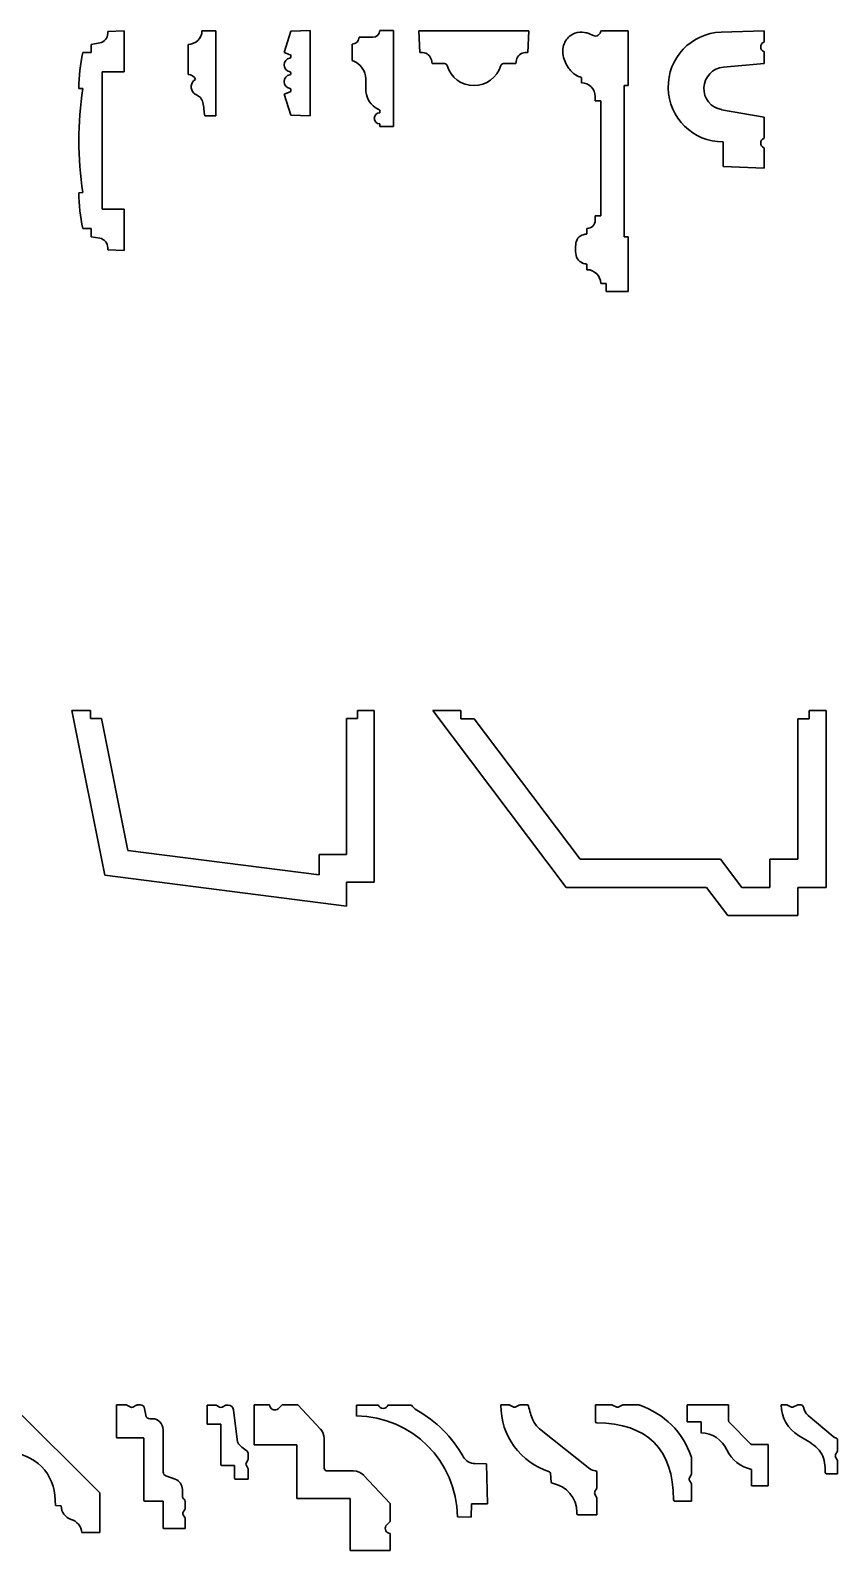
# Model space of a CAD drawing. Header units: millimetres. Extents: x 278 to 2271, y 377 to 1565.
# Drawn here: x 1025 to 1319, y 429 to 982 of the extents above; entities that cross this region are included whole.
import ezdxf

# ---------------------------------------------------------------- set-up
doc = ezdxf.new("R2010")
doc.units = ezdxf.units.MM
doc.layers.add('cornice', color=7, linetype='Continuous', lineweight=20)

# ---------------------------------------------------------------- blocks, each defined once
blk = doc.blocks.new('РХ102')
at = {"layer": 'cornice', "color": 7, "linetype": 'Continuous', "lineweight": 30}
for p, q in [((201911.82, -18870.08), (201917.82, -18869.82)), ((201917.82, -18884.82), (201917.82, -18869.82)), ((201905.82, -18874.82), (201908.92, -18874.27)), ((201905.82, -18877.82), (201905.82, -18874.82)), ((201911.82, -18870.82), (201911.82, -18870.08)), ((201902.82, -18877.82), (201905.82, -18877.82)), ((201909.82, -18884.82), (201909.82, -18934.82)), ((201917.82, -18884.82), (201909.82, -18884.82)), ((201902.81, -18890.9), (201901.32, -18890.82)), ((201902.81, -18928.74), (201901.32, -18928.82)), ((201917.82, -18934.82), (201909.82, -18934.82)), ((201917.82, -18949.82), (201917.82, -18934.82)), ((201902.82, -18941.82), (201905.82, -18941.82)), ((201905.82, -18941.82), (201905.82, -18944.82)), ((201905.82, -18944.82), (201908.92, -18945.37)), ((201911.82, -18948.82), (201911.82, -18949.56)), ((201911.82, -18949.56), (201917.82, -18949.82))]:
    blk.add_line(p, q, dxfattribs=at)
for centre, radius, start, end in [((201908.31, -18870.82), 3.51, 280, 0), ((201958.4, -18890.82), 57.08, 166.8361, 180.0021), ((202022.4, -18909.82), 121.08, 171.0104, 188.9896), ((201958.4, -18928.82), 57.08, 179.9979, 193.1639), ((201908.31, -18948.82), 3.51, 0, 80)]:
    blk.add_arc(centre, radius, start, end, dxfattribs=at)
blk = doc.blocks.new('С215')
at = {"layer": 'cornice', "color": 7, "linetype": 'Continuous', "lineweight": 30}
for p, q in [((244658.55, -20166.55), (244658.55, -20174.05)), ((244673.05, -20166.55), (244658.55, -20166.55)), ((244705.02, -20198.51), (244673.05, -20166.55)), ((244669.66, -20180.98), (244669.92, -20183.96)), ((244669.92, -20183.96), (244670.22, -20183.94)), ((244688.63, -20199.39), (244688.96, -20203.11)), ((244688.96, -20203.11), (244690.95, -20203.28)), ((244705.02, -20213.01), (244705.02, -20198.51)), ((244698.52, -20213.01), (244705.02, -20213.01))]:
    blk.add_line(p, q, dxfattribs=at)
for centre, radius, start, end in [((244658.76, -20180.97), 6.92, 30.633, 91.7439), ((244672.23, -20172.18), 9.16, 214.9992, 253.71), ((244671.7, -20200.87), 17, 5, 95), ((244696.22, -20203.19), 5.27, 181.0244, 251.5382), ((244693.03, -20213.48), 5.51, 4.9026, 73.9508)]:
    blk.add_arc(centre, radius, start, end, dxfattribs=at)
blk = doc.blocks.new('С230')
at = {"layer": 'cornice', "color": 7, "linetype": 'Continuous', "lineweight": 30}
for p, q in [((244841.4, -20182.29), (244841.4, -20176.17)), ((244856.44, -20176.17), (244841.4, -20176.17)), ((244856.44, -20176.27), (244856.44, -20181.87)), ((244846.42, -20182.29), (244841.4, -20182.29)), ((244846.42, -20186.3), (244846.42, -20182.29)), ((244864.46, -20190.3), (244856.74, -20182.58)), ((244865.17, -20190.59), (244870.76, -20190.59)), ((244870.86, -20190.59), (244870.86, -20205.63)), ((244864.75, -20205.63), (244864.75, -20199.61)), ((244870.86, -20205.63), (244864.75, -20205.63))]:
    blk.add_line(p, q, dxfattribs=at)
for centre, start, end in [((244855.44, -20176.27), 0, 5.8684), ((244857.44, -20181.87), 180, 225), ((244865.16, -20189.59), 225, 270.0346), ((244870.76, -20191.59), 84.1316, 90.0346)]:
    blk.add_arc(centre, 1, start, end, dxfattribs=at)
at = {"layer": 'cornice', "lineweight": 30}
for centre, radius, start, end in [((244846.15, -20196.83), 10.54, 23.9871, 88.5721), ((244867.67, -20186.69), 13.25, 206.2365, 257.2674)]:
    blk.add_arc(centre, radius, start, end, dxfattribs=at)
blk = doc.blocks.new('C260')
at = {"layer": 'cornice', "color": 7, "linetype": 'Continuous', "lineweight": 30}
for p, q in [((244941.25, -20162.73), (244941.14, -20158.73)), ((244941.14, -20158.73), (244949.19, -20158.73)), ((244961.25, -20158.73), (244952.65, -20158.73)), ((244988.54, -20180.17), (244984.28, -20180.06)), ((244988.92, -20194.72), (244988.54, -20180.17)), ((244983.02, -20194.72), (244982.89, -20199.53)), ((244983.02, -20194.72), (244988.92, -20194.72)), ((244977.92, -20199.4), (244982.89, -20199.53))]:
    blk.add_line(p, q, dxfattribs=at)
for centre, radius, start, end in [((244950.92, -20158.23), 1.8, 196.1276, 343.8724), ((244965.58, -20156.23), 5, 209.9716, 240.4503), ((244940.92, -20199.72), 37, 0.5069, 89.4931), ((244940.92, -20199.72), 45, 29.5497, 60.4503), ((244984.42, -20175.07), 5, 209.5497, 268.5)]:
    blk.add_arc(centre, radius, start, end, dxfattribs=at)
blk = doc.blocks.new('CB500')
at = {"layer": 'cornice', "color": 7, "linetype": 'Continuous', "lineweight": 30}
for p, q in [((245012.1, -19764.11), (245014.1, -19764.11)), ((245015.6, -19764.82), (245014.6, -19764.24)), ((245017.6, -19764.24), (245016.6, -19764.82)), ((245018.1, -19764.11), (245019.19, -19764.11)), ((245031.05, -19775.64), (245021.89, -19767.94)), ((245021.63, -19777.19), (245018.41, -19775.25)), ((245032.6, -19777.02), (245032.6, -19780.61)), ((245031.89, -19782.11), (245032.47, -19781.11)), ((245032.47, -19784.11), (245031.89, -19783.11)), ((245032.6, -19784.61), (245032.6, -19789.11)), ((245032.6, -19789.11), (245028.6, -19789.11))]:
    blk.add_line(p, q, dxfattribs=at)
for centre, radius, start, end in [((245025.1, -19764.11), 13, 180, 239), ((245014.1, -19765.11), 1, 60, 90), ((245016.1, -19763.95), 1, 240, 300), ((245018.1, -19765.11), 1, 90, 120), ((245019.19, -19765.11), 1, 9.5941, 90), ((245025.1, -19764.11), 5, 189.5941, 229.9349), ((245032.33, -19774.11), 2, 229.9349, 255.9319), ((245031.6, -19777.02), 1, 0, 75.9319), ((245032.76, -19782.61), 1, 150, 210), ((245031.6, -19780.61), 1, 330, 0), ((245031.6, -19784.61), 1, 0, 30), ((245028.6, -19788.61), 0.5, 180.6724, 270)]:
    blk.add_arc(centre, radius, start, end, dxfattribs=at)
blk.add_open_spline([(245028.1, -19788.62), (245028.08, -19786.2), (245027.74, -19782.66), (245024.85, -19779.26), (245022.74, -19777.86), (245021.63, -19777.19)], degree=3, knots=[0, 0, 0, 0, 0.483578, 0.741789, 1, 1, 1, 1], dxfattribs=at)
blk = doc.blocks.new('CB501')
at = {"layer": 'cornice', "color": 7, "linetype": 'Continuous', "lineweight": 30}
for p, q in [((245115.36, -19860.21), (245118.36, -19860.21)), ((245119.86, -19860.92), (245118.86, -19860.34)), ((245121.86, -19860.34), (245120.86, -19860.92)), ((245124.96, -19860.21), (245122.36, -19860.21)), ((245129.49, -19868.88), (245147.73, -19883.39)), ((245133.73, -19888.26), (245133.47, -19885)), ((245150.36, -19890.21), (245150.36, -19884.7)), ((245149.65, -19891.71), (245150.23, -19890.71)), ((245150.23, -19893.71), (245149.65, -19892.71)), ((245150.36, -19894.21), (245150.36, -19900.21)), ((245143.06, -19899.71), (245143.06, -19899.35)), ((245150.36, -19900.21), (245143.56, -19900.21))]:
    blk.add_line(p, q, dxfattribs=at)
for centre, radius, start, end in [((245140.93, -19860.21), 25.57, 180, 252.2269), ((245118.36, -19861.21), 1, 60, 90), ((245122.36, -19861.21), 1, 90, 120), ((245124.96, -19860.71), 0.5, 12.4981, 90), ((245120.36, -19860.06), 1, 240, 300), ((245154.54, -19854.15), 29.8, 192.4981, 202.6872), ((245134.57, -19862.5), 8.15, 202.6872, 231.5023), ((245132.98, -19885.04), 0.5, 4.4839, 72.2269), ((245150.16, -19880.21), 4, 231.5023, 266.1815), ((245149.86, -19884.7), 0.5, 0, 86.1815), ((245134.23, -19888.22), 0.5, 184.4839, 259.9502), ((245132.25, -19899.35), 10.8, 0.001, 79.9502), ((245150.51, -19892.21), 1, 150, 210), ((245149.36, -19890.21), 1, 330, 0), ((245149.36, -19894.21), 1, 0, 30), ((245143.56, -19899.71), 0.5, 180, 270)]:
    blk.add_arc(centre, radius, start, end, dxfattribs=at)
blk = doc.blocks.new('CB520')
at = {"layer": 'cornice', "color": 7, "linetype": 'Continuous', "lineweight": 30}
for p, q in [((245364.2, -20077.58), (245364.2, -20071.57)), ((245364.2, -20071.57), (245370.23, -20071.57)), ((245371.73, -20072.29), (245370.73, -20071.71)), ((245373.73, -20071.71), (245372.73, -20072.29)), ((245374.23, -20071.57), (245380.08, -20071.57)), ((245399.2, -20090.7), (245399.2, -20096.55)), ((245398.49, -20098.05), (245399.07, -20097.05)), ((245399.07, -20100.05), (245398.49, -20099.05)), ((245399.2, -20100.55), (245399.2, -20106.57)), ((245399.2, -20106.57), (245393.2, -20106.57))]:
    blk.add_line(p, q, dxfattribs=at)
for centre, radius, start, end in [((245370.23, -20072.57), 1, 60, 90), ((245372.23, -20071.42), 1, 240, 300), ((245374.23, -20072.57), 1, 90, 120), ((245380.08, -20072.57), 1, 69.8539, 90), ((245364.7, -20077.58), 0.5, 180, 269.4952), ((245398.2, -20090.7), 1, 0, 20.1456), ((245399.36, -20098.55), 1, 150, 210), ((245398.2, -20096.55), 1, 330, 0), ((245398.2, -20100.55), 1, 0, 30), ((245393.2, -20106.07), 0.5, 180.5054, 270.0007)]:
    blk.add_arc(centre, radius, start, end, dxfattribs=at)
blk.add_open_spline([(245380.42, -20071.64), (245384.77, -20073.23), (245392.72, -20078.05), (245397.54, -20086), (245399.14, -20090.36)], degree=3, knots=[0, 0, 0, 0, 0.499995, 1, 1, 1, 1], dxfattribs=at)
blk.add_open_spline([(245392.7, -20106.08), (245392.54, -20087.57), (245383.2, -20078.24), (245364.7, -20078.08)], degree=3, dxfattribs=at)
blk = doc.blocks.new('CB531')
at = {"layer": 'cornice', "color": 7, "linetype": 'Continuous', "lineweight": 30}
for p, q in [((245647.06, -20079.86), (245647.06, -20068.16)), ((245647.06, -20068.16), (245650.56, -20068.16)), ((245652.09, -20068.89), (245651.06, -20068.3)), ((245654.31, -20068.27), (245653.05, -20068.92)), ((245654.77, -20068.16), (245655.81, -20068.16)), ((245657.73, -20071.92), (245657.28, -20069.4)), ((245660.06, -20073.16), (245659.21, -20073.16)), ((245656.96, -20080.16), (245647.36, -20080.16)), ((245657.06, -20102.86), (245657.06, -20080.26)), ((245664.06, -20092.56), (245664.06, -20077.16)), ((245668.43, -20095.2), (245665.05, -20093.97)), ((245663.96, -20103.16), (245657.36, -20103.16)), ((245664.06, -20112.86), (245664.06, -20103.26)), ((245671.06, -20101.25), (245671.06, -20098.96)), ((245672.06, -20103.25), (245672.06, -20105.66)), ((245671.35, -20107.16), (245671.93, -20106.16)), ((245671.93, -20109.16), (245671.35, -20108.16)), ((245672.06, -20113.16), (245664.36, -20113.16)), ((245672.06, -20109.66), (245672.06, -20113.16))]:
    blk.add_line(p, q, dxfattribs=at)
for centre, radius, start, end in [((245650.56, -20069.16), 1, 60, 90), ((245652.59, -20068.02), 1, 240, 297), ((245654.77, -20069.16), 1, 90, 117), ((245655.81, -20069.66), 1.5, 10, 90), ((245659.21, -20071.66), 1.5, 190, 270), ((245660.06, -20077.16), 4, 0, 90), ((245647.36, -20079.86), 0.3, 180, 270), ((245656.96, -20080.26), 0.1, 0, 90), ((245665.56, -20092.56), 1.5, 180, 250), ((245667.06, -20098.96), 4, 0, 70), ((245657.36, -20102.86), 0.3, 180, 270), ((245663.96, -20103.26), 0.1, 0, 90), ((245672.56, -20101.25), 1.5, 180, 233.1301), ((245671.06, -20103.25), 1, 0, 53.1301), ((245672.22, -20107.66), 1, 150, 210), ((245671.06, -20105.66), 1, 330, 0), ((245671.06, -20109.66), 1, 0, 30), ((245664.36, -20112.86), 0.3, 180, 270)]:
    blk.add_arc(centre, radius, start, end, dxfattribs=at)
blk = doc.blocks.new('P5021')
at = {"layer": 'cornice', "color": 7, "linetype": 'Continuous', "lineweight": 30}
for p, q in [((242688.4, -20550.19), (242690.9, -20542.43)), ((242697.95, -20542.24), (242690.9, -20542.43)), ((242697.95, -20552.23), (242697.95, -20542.24)), ((242690.63, -20551), (242688.4, -20550.19)), ((242690.9, -20551.82), (242690.9, -20551.38)), ((242690.9, -20557.92), (242690.9, -20557.57)), ((242697.9, -20552.25), (242697.95, -20552.23)), ((242697.9, -20552.25), (242697.9, -20563.25)), ((242697.95, -20563.26), (242697.9, -20563.25)), ((242697.95, -20573.25), (242697.95, -20563.26)), ((242688.4, -20565.31), (242690.63, -20564.49)), ((242690.9, -20573.06), (242688.4, -20565.31)), ((242690.9, -20564.12), (242690.9, -20563.67)), ((242690.9, -20573.06), (242697.95, -20573.25))]:
    blk.add_line(p, q, dxfattribs=at)
for centre, radius, start, end in [((242690.5, -20551.82), 0.4, 277.9281, 0), ((242690.5, -20551.38), 0.4, 0, 70), ((242690.9, -20554.7), 2.5, 97.9281, 262.0719), ((242690.5, -20557.57), 0.4, 0, 82.0719), ((242690.9, -20560.8), 2.5, 97.9281, 262.0719), ((242690.5, -20557.92), 0.4, 277.9281, 360), ((242690.5, -20563.67), 0.4, 0, 82.0719), ((242690.5, -20564.12), 0.4, 290, 0)]:
    blk.add_arc(centre, radius, start, end, dxfattribs=at)
blk = doc.blocks.new('РХ116')
at = {"layer": 'cornice', "color": 7, "linetype": 'Continuous', "lineweight": 30}
for p, q in [((201445.39, -17938.96), (201476.39, -17938.96)), ((201445.39, -17943.96), (201445.39, -17938.96)), ((201476.39, -17938.96), (201476.39, -17942.96)), ((201461.39, -17948.96), (201450.39, -17948.96))]:
    blk.add_line(p, q, dxfattribs=at)
for centre, radius, start, end in [((201445.39, -17948.96), 5, 0, 90), ((201464.31, -17948.96), 2.93, 113.7121, 180)]:
    blk.add_arc(centre, radius, start, end, dxfattribs=at)
at = {"layer": 'cornice', "lineweight": 30}
for centre, radius, start, end in [((201472.46, -17947.52), 4.01, 132.1693, 156.9429), ((201472.49, -17947.55), 4.06, 104.3554, 132.1693), ((201474.68, -17956.09), 12.87, 92.8177, 104.3554), ((201473.17, -17925.49), 17.77, 272.8177, 280.4361), ((201465.87, -17944.77), 3.12, 208.9377, 316.9072), ((201465.75, -17944.66), 3.28, 316.9072, 336.9429)]:
    blk.add_arc(centre, radius, start, end, dxfattribs=at)
blk = doc.blocks.new('PX117')
at = {"layer": 'cornice', "color": 7, "linetype": 'Continuous', "lineweight": 30}
for p, q in [((243335.23, -20568.39), (243340.23, -20568.39)), ((243340.23, -20568.39), (243340.23, -20603.39)), ((243325.23, -20579.39), (243325.23, -20573.39)), ((243327.73, -20570.89), (243332.73, -20570.89)), ((243335.23, -20598.39), (243335.23, -20597.39)), ((243335.23, -20603.39), (243335.23, -20602.39)), ((243340.23, -20603.39), (243335.23, -20603.39))]:
    blk.add_line(p, q, dxfattribs=at)
for centre, radius, start, end in [((243332.73, -20568.39), 2.5, 270, 0), ((243325.23, -20570.89), 2.5, 270, 0), ((243335.23, -20600.39), 2, 90, 270)]:
    blk.add_arc(centre, radius, start, end, dxfattribs=at)
at = {"layer": 'cornice', "color": 7, "linetype": 'Continuous', "lineweight": 30, "start_tangent": (-0.940163, 0.340724), "end_tangent": (-0.959526, 0.28162)}
blk.add_spline([(243335.23, -20597.39), (243330.35, -20591.68), (243330.13, -20588.01), (243329.79, -20583.98), (243325.23, -20579.39)], degree=3, dxfattribs=at)
blk = doc.blocks.new('PX120')
at = {"layer": 'cornice', "color": 7, "linetype": 'Continuous', "lineweight": 30}
for p, q in [((195299.73, -20808.41), (195307.73, -20808.06)), ((195299.73, -20809.39), (195299.73, -20808.41)), ((195307.73, -20848.06), (195307.73, -20808.06)), ((195295.73, -20812.8), (195297.07, -20812.56)), ((195295.73, -20817.35), (195295.73, -20812.8)), ((195295.73, -20838.77), (195295.73, -20843.33)), ((195295.73, -20843.33), (195297.07, -20843.56)), ((195299.73, -20846.73), (195299.73, -20847.71)), ((195299.73, -20847.71), (195307.73, -20848.06))]:
    blk.add_line(p, q, dxfattribs=at)
for centre, radius, start, end in [((195296.51, -20809.39), 3.22, 280, 0), ((195294.73, -20817.35), 1, 286.4767, 0), ((195297.9, -20828.06), 10.17, 106.4767, 253.5233), ((195294.73, -20838.77), 1, 0, 73.5233), ((195296.51, -20846.73), 3.22, 0, 80)]:
    blk.add_arc(centre, radius, start, end, dxfattribs=at)
blk = doc.blocks.new('DX121-2300')
at = {"layer": 'cornice', "color": 7, "linetype": 'Continuous', "lineweight": 30}
for p, q in [((242817.84, -20628.97), (242819.35, -20629.68)), ((242822.11, -20627.9), (242832.11, -20627.9)), ((242832.11, -20627.9), (242832.11, -20647.9)), ((242815.11, -20646.9), (242815.11, -20644.9)), ((242830.61, -20702.9), (242830.61, -20647.9)), ((242832.11, -20647.9), (242830.61, -20647.9)), ((242820.11, -20653.4), (242820.11, -20651.9)), ((242822.11, -20653.4), (242820.11, -20653.4)), ((242822.11, -20695.31), (242822.11, -20653.4)), ((242820.11, -20695.31), (242822.11, -20695.31)), ((242820.11, -20696.9), (242820.11, -20695.31)), ((242817.11, -20701.9), (242817.11, -20699.9)), ((242832.11, -20702.9), (242830.61, -20702.9)), ((242832.11, -20702.9), (242832.11, -20722.9)), ((242817.11, -20714.9), (242817.11, -20712.9)), ((242824.11, -20719.9), (242822.11, -20719.9)), ((242824.11, -20722.9), (242824.11, -20719.9)), ((242832.11, -20722.9), (242824.11, -20722.9))]:
    blk.add_line(p, q, dxfattribs=at)
for centre, radius, start, end in [((242820.16, -20627.9), 1.95, 245.6382, 0), ((242815.11, -20651.9), 5, 0, 90), ((242817.11, -20696.9), 3, 270, 0), ((242817.11, -20719.9), 5, 0, 90)]:
    blk.add_arc(centre, radius, start, end, dxfattribs=at)
for points, start_tangent, end_tangent in [([(242815.11, -20644.9), (242812.99, -20644.03), (242810.26, -20641.25), (242808.37, -20636.29), (242809.32, -20631.62), (242812.69, -20628.85), (242816.27, -20628.57), (242817.84, -20628.97)], (-0.977731, 0.209861), (0.94161, -0.336705)), ([(242817.11, -20712.9), (242815.49, -20712.48), (242813.67, -20711.01), (242812.98, -20708.31), (242813, -20705.8), (242813.83, -20703.38), (242815.76, -20702.16), (242817.11, -20701.9)], (-0.989927, 0.141578), (0.999831, 0.018372))]:
    blk.add_spline(points, degree=3, dxfattribs=dict(at, start_tangent=start_tangent, end_tangent=end_tangent))
blk = doc.blocks.new('R8060')
at = {"layer": 'cornice', "color": 7, "linetype": 'Continuous', "lineweight": 30}
for p, q in [((243559.27, -20553.15), (243543.54, -20553.7)), ((243559.27, -20557.33), (243559.16, -20557.37)), ((243559.27, -20553.15), (243559.27, -20557.33)), ((243559.16, -20560.75), (243559.27, -20560.79)), ((243559.27, -20560.79), (243559.27, -20565.15)), ((243544.39, -20566.45), (243559.27, -20565.15)), ((243559.27, -20584.65), (243543.72, -20581.91)), ((243559.27, -20584.65), (243559.27, -20592.33)), ((243544.27, -20593.63), (243544.27, -20602.63)), ((243559.27, -20592.33), (243559.16, -20592.37)), ((243559.16, -20595.75), (243559.27, -20595.79)), ((243559.27, -20595.79), (243559.27, -20603.15)), ((243559.27, -20603.15), (243544.27, -20602.63))]:
    blk.add_line(p, q, dxfattribs=at)
for centre, radius, start, end in [((243544.24, -20573.66), 19.97, 92, 270.0873), ((243559.77, -20559.06), 1.8, 110, 250), ((243545.07, -20574.22), 7.8, 95, 260), ((243559.77, -20594.06), 1.8, 110, 250)]:
    blk.add_arc(centre, radius, start, end, dxfattribs=at)
blk = doc.blocks.new('С357')
at = {"layer": 'cornice', "color": 7, "linetype": 'Continuous', "lineweight": 30}
for p, q in [((243289.25, -20933.13), (243301.25, -20993.13)), ((243296.05, -20933.13), (243289.25, -20933.13)), ((243296.05, -20933.13), (243296.05, -20936.13)), ((243399.25, -20933.13), (243393.25, -20933.13)), ((243393.25, -20933.13), (243393.25, -20936.13)), ((243399.25, -20995.63), (243399.25, -20933.13)), ((243296.05, -20936.13), (243300.05, -20936.13)), ((243309.65, -20984.12), (243300.05, -20936.13)), ((243389.25, -20936.13), (243393.25, -20936.13)), ((243389.25, -20936.13), (243389.25, -20985.63)), ((243379.25, -20993), (243309.65, -20984.12)), ((243389.25, -20985.63), (243379.25, -20985.63)), ((243379.25, -20985.63), (243379.25, -20993)), ((243301.25, -20993.13), (243389.25, -21004.36)), ((243399.25, -20995.63), (243389.25, -20995.63)), ((243389.25, -21004.36), (243389.25, -20995.63))]:
    blk.add_line(p, q, dxfattribs=at)
blk = doc.blocks.new('C358')
at = {"layer": 'cornice', "color": 7, "linetype": 'Continuous', "lineweight": 30}
for p, q in [((243454.73, -20971.28), (243503.28, -21035.71)), ((243464.96, -20971.28), (243454.73, -20971.28)), ((243464.96, -20971.28), (243464.96, -20974.35)), ((243597.92, -20971.28), (243591.78, -20971.28)), ((243591.78, -20971.28), (243591.78, -20974.35)), ((243597.92, -21035.71), (243597.92, -20971.28)), ((243464.96, -20974.35), (243469.85, -20974.35)), ((243508.38, -21025.49), (243469.85, -20974.35)), ((243587.69, -20974.35), (243591.78, -20974.35)), ((243587.69, -20974.35), (243587.69, -21025.49)), ((243559.53, -21025.49), (243508.38, -21025.49)), ((243567.23, -21035.71), (243559.53, -21025.49)), ((243587.69, -21025.49), (243577.46, -21025.49)), ((243577.46, -21025.49), (243577.46, -21035.71)), ((243503.28, -21035.71), (243554.41, -21035.71)), ((243554.41, -21035.71), (243562.12, -21045.94)), ((243577.46, -21035.71), (243567.23, -21035.71)), ((243597.92, -21035.71), (243587.69, -21035.71)), ((243587.69, -21045.94), (243587.69, -21035.71)), ((243562.12, -21045.94), (243587.69, -21045.94))]:
    blk.add_line(p, q, dxfattribs=at)
blk = doc.blocks.new('CB530.')
at = {"layer": 'cornice', "color": 7, "linetype": 'Continuous', "lineweight": 30}
for p, q in [((140356.15, 25064.27), (140356.15, 25070.97)), ((140356.15, 25070.97), (140359.15, 25070.97)), ((140360.69, 25070.24), (140359.65, 25070.84)), ((140362.98, 25070.87), (140361.62, 25070.21)), ((140363.42, 25070.97), (140363.78, 25070.97)), ((140367.09, 25058.43), (140365.76, 25069.22)), ((140361.05, 25063.97), (140356.45, 25063.97)), ((140361.15, 25049.27), (140361.15, 25063.87)), ((140370.29, 25054.57), (140368.76, 25055.64)), ((140371.15, 25052.93), (140371.15, 25051.47)), ((140366.05, 25048.97), (140361.45, 25048.97)), ((140366.15, 25044.27), (140366.15, 25048.87)), ((140370.44, 25049.97), (140371.01, 25050.97)), ((140371.01, 25047.97), (140370.44, 25048.97)), ((140371.15, 25047.47), (140371.15, 25043.97)), ((140371.15, 25043.97), (140366.45, 25043.97))]:
    blk.add_line(p, q, dxfattribs=at)
for centre, radius, start, end in [((140359.15, 25069.97), 1, 60, 90), ((140361.19, 25071.11), 1, 240, 296.0546), ((140363.42, 25069.97), 1, 90, 116.0546), ((140363.78, 25068.97), 2, 7, 90), ((140356.45, 25064.27), 0.3, 180, 270), ((140361.05, 25063.87), 0.1, 0, 90), ((140371.06, 25058.92), 4, 187, 235), ((140369.15, 25052.93), 2, 0, 55), ((140370.15, 25051.47), 1, 330, 0), ((140361.45, 25049.27), 0.3, 180, 270), ((140366.05, 25048.87), 0.1, 0, 90), ((140371.3, 25049.47), 1, 150, 210), ((140370.15, 25047.47), 1, 0, 30), ((140366.45, 25044.27), 0.3, 180, 270)]:
    blk.add_arc(centre, radius, start, end, dxfattribs=at)
blk = doc.blocks.new('С602')
at = {"layer": 'cornice', "color": 7, "linetype": 'Continuous', "lineweight": 30}
for p, q in [((140140.67, 24954.72), (140140.67, 24969.22)), ((140140.67, 24969.22), (140146.31, 24969.22)), ((140146.31, 24969.22), (140146.43, 24968.76)), ((140150.88, 24969.22), (140149.37, 24967.88)), ((140150.88, 24969.22), (140156.61, 24969.22)), ((140156.61, 24969.22), (140164.82, 24960.44)), ((140140.67, 24954.72), (140156.17, 24954.72)), ((140156.17, 24954.72), (140156.17, 24935.22)), ((140166.17, 24957.02), (140166.17, 24946.22)), ((140167.17, 24945.22), (140176.88, 24945.22)), ((140180.53, 24943.64), (140190.17, 24933.33)), ((140156.17, 24935.22), (140175.67, 24935.22)), ((140175.67, 24935.22), (140175.67, 24916.22)), ((140190.17, 24926.84), (140190.17, 24933.33)), ((140190.17, 24926.84), (140188.91, 24925.59)), ((140190.17, 24922.45), (140189.71, 24922.57)), ((140190.17, 24916.22), (140190.17, 24922.45)), ((140190.17, 24916.22), (140175.67, 24916.22))]:
    blk.add_line(p, q, dxfattribs=at)
for centre, radius, start, end in [((140148.17, 24969.22), 1.8, 195, 311.5817), ((140161.17, 24957.02), 5, 0, 43.0817), ((140167.17, 24946.22), 1, 180, 270), ((140176.88, 24940.22), 5, 43.0817, 90), ((140190.17, 24924.31), 1.8, 134.5817, 255)]:
    blk.add_arc(centre, radius, start, end, dxfattribs=at)

msp = doc.modelspace()

# ---------------------------------------------------------------- block references
at = {"color": 0}
for name, p in [('РХ102', (-200858.7, 19851.73)), ('P5021', (-241571.09, 21524.16)), ('PX117', (-242183.05, 21550.4)), ('DX121-2300', (-241589.51, 21609.81)), ('R8060', (-242267.11, 21535.06)), ('С357', (-242249.14, 21667.61)), ('C358', (-242283.27, 21705.76)), ('С215', (-243654.78, 20648.18)), ('CB531', (-244590.75, 20549.8)), ('CB530.', (-139266.84, -24589.34)), ('С602', (-139034.22, -24487.58)), ('C260', (-243797.49, 20640.36)), ('CB501', (-243919.13, 20341.85)), ('CB520', (-244133.55, 20553.21)), ('С230', (-243577.3, 20657.81)), ('CB500', (-243713.76, 20245.75))]:
    msp.add_blockref(name, p, dxfattribs=at)
for name, p, rotation in [('РХ116', (19031.4, 202427.3), 270), ('PX120', (-19641.61, -194325.82), 90)]:
    msp.add_blockref(name, p, dxfattribs=dict(at, rotation=rotation))

doc.saveas('drawing.dxf')
